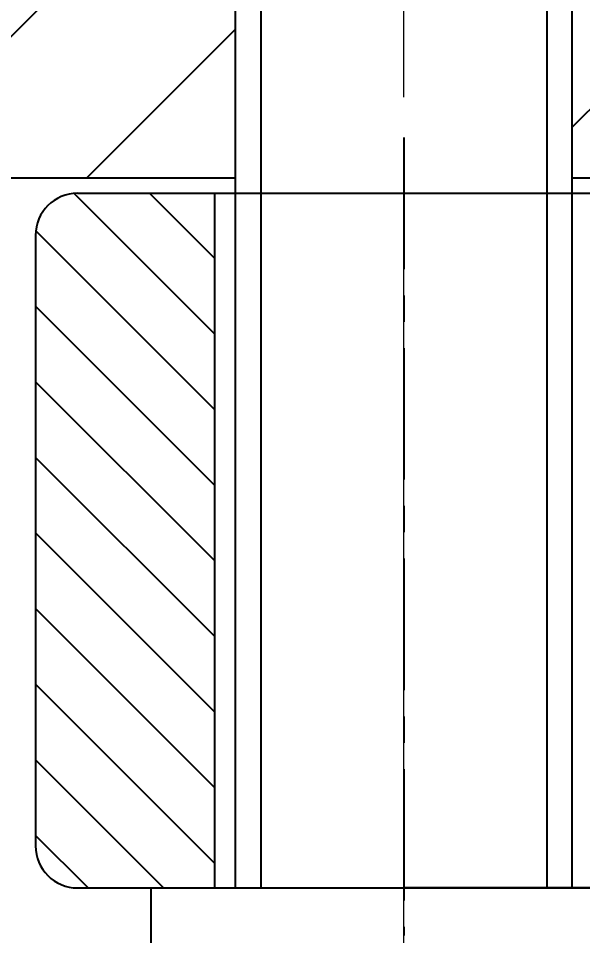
# Model space of a CAD drawing. Header units: inches. Extents: x -375 to 8535, y -477 to 12465.
# Drawn here: x 1565.88 to 1592.7, y 8102.08 to 8145.65 of the extents above; entities that cross this region are included whole.
import ezdxf

# ---------------------------------------------------------------- set-up
doc = ezdxf.new("R2010")
doc.units = ezdxf.units.IN
doc.header["$LTSCALE"] = 5
doc.linetypes.add('CENTER', pattern=[2, 1.25, -0.25, 0.25, -0.25])
doc.linetypes.add('CENTER2', pattern=[28.575, 19.05, -3.175, 3.175, -3.175])
for name, color, linetype in [('1轮廓实线层', 7, 'Continuous'), ('2细线层', 4, 'Continuous'), ('3中心线层', 1, 'CENTER'), ('5剖面线层', 2, 'Continuous')]:
    doc.layers.add(name, color=color, linetype=linetype)
doc.layers.add('图层1', color=1, linetype='CENTER2', lineweight=13)
doc.styles.add('HC_TEXTSTYLE', font='isocp', dxfattribs={"width": 0.667, "bigfont": 'hzfs'})
doc.styles.add('PC_TEXTSTYLE', font='isocp.shx', dxfattribs={"width": 0.8, "bigfont": 'hzfs.shx'})
doc.dimstyles.new('TH_GBDIM', dxfattribs={"dimscale": 15, "dimtxt": 3, "dimasz": 2.5, "dimexe": 1.25, "dimexo": 0, "dimgap": 0.8, "dimtad": 1, "dimdec": 0, "dimzin": 0, "dimdsep": 46, "dimtxsty": 'PC_TEXTSTYLE', "dimcen": 2.5, "dimclrd": 256, "dimclre": 256, "dimclrt": 3, "dimadec": 0, "dimazin": 0, "dimtfac": 0.714286, "dimtdec": 0, "dimtmove": 0, "dimatfit": 3, "dimfxl": 0, "dimtzin": 0, "dimlwd": -1, "dimlwe": -1, "dimarcsym": 0})

# ---------------------------------------------------------------- blocks, each defined once
blk = doc.blocks.new('*D1726')
at = {"layer": '1轮廓实线层', "color": 3}
for p, q in [((1314.198, 8127.39), (1314.198, 8003.718)), ((1824.198, 8127.39), (1824.198, 8003.718)), ((1786.698, 8022.468), (1351.698, 8022.468))]:
    blk.add_line(p, q, dxfattribs=at)
for points in [[(1351.698, 8028.718), (1351.698, 8016.218), (1314.198, 8022.468)], [(1786.698, 8016.218), (1786.698, 8028.718), (1824.198, 8022.468)]]:
    blk.add_solid(points, dxfattribs=at)
at = {"layer": 'Defpoints', "color": 0}
for p in [(1314.198, 8127.39), (1824.198, 8127.39), (1314.198, 8022.468)]:
    blk.add_point(p, dxfattribs=at)
at = {"layer": '1轮廓实线层', "color": 3, "insert": (1431.04, 8056.968), "char_height": 45, "attachment_point": 5, "style": 'PC_TEXTSTYLE'}
blk.add_mtext('510', dxfattribs=at)
blk = doc.blocks.new('55-CD')
at = {"layer": '5剖面线层'}
h = blk.add_hatch(dxfattribs=at)
h.set_pattern_fill('ANSI31', color=256, scale=0.8, angle=90, style=0)
h.paths.add_polyline_path([(-13897.693, 2927.595, 0.414214), (-13899.693, 2925.595), (-13899.693, 2896.595, 0.414214), (-13897.693, 2894.595), (-13891.193, 2894.595), (-13891.193, 2927.595)])
h.paths.add_polyline_path([(-13861.529, 2894.595), (-13859.27, 2894.595), (-13859.27, 2892.318), (-13860.495, 2892.318), (-13860.495, 2890.725), (-13858.237, 2890.725), (-13855.979, 2890.725), (-13855.979, 2893.367), (-13852.672, 2893.367), (-13852.672, 2895.571), (-13855.056, 2895.571), (-13855.056, 2897.098, -1), (-13852.672, 2897.098, -1), (-13855.056, 2897.098), (-13855.056, 2898.625), (-13852.672, 2898.625), (-13852.672, 2899.277), (-13852.672, 2901.438), (-13852.126, 2901.438), (-13852.126, 2903.705), (-13857.919, 2903.705), (-13857.919, 2907.001), (-13857.919, 2911.589), (-13859.316, 2911.589), (-13860.727, 2911.589), (-13860.727, 2914.248), (-13861.824, 2914.248), (-13868.323, 2914.248), (-13871.88, 2914.248), (-13871.88, 2917.579), (-13871.88, 2919.106), (-13871.88, 2920.633), (-13871.88, 2926.323), (-13871.88, 2927.595), (-13873.193, 2927.595), (-13873.193, 2894.595)])
h.paths.add_polyline_path([(-13778.322, 2910.814), (-13778.322, 2908.73), (-13781.797, 2908.73), (-13782.26, 2908.73), (-13782.26, 2907.5), (-13782.26, 2907.001), (-13776.467, 2907.001), (-13776.467, 2911.589), (-13776.467, 2914.248), (-13775.07, 2914.248, -0.414214), (-13773.741, 2912.919, -0.414214), (-13775.07, 2911.589), (-13776.467, 2911.589), (-13776.467, 2907.001), (-13776.467, 2903.705), (-13782.26, 2903.705), (-13782.26, 2901.438), (-13781.714, 2901.438), (-13781.714, 2899.277), (-13781.714, 2898.625), (-13779.33, 2898.625), (-13779.33, 2897.098), (-13779.33, 2895.571), (-13781.714, 2895.571), (-13781.714, 2893.367), (-13778.407, 2893.367), (-13778.407, 2890.725), (-13776.149, 2890.725), (-13773.891, 2890.725), (-13773.891, 2892.318), (-13775.116, 2892.318), (-13775.116, 2894.595), (-13772.857, 2894.595), (-13736.693, 2894.595, 0.414214), (-13734.693, 2896.595), (-13734.693, 2898.986), (-13749.714, 2899.583), (-13749.714, 2900.806), (-13755.352, 2900.806), (-13755.352, 2904.888), (-13772.562, 2904.888), (-13772.562, 2908.143), (-13772.562, 2911.399), (-13772.562, 2914.248), (-13773.659, 2914.248), (-13773.659, 2911.589), (-13775.07, 2911.589, -1), (-13775.07, 2914.248), (-13773.659, 2914.248), (-13772.562, 2914.248), (-13772.562, 2917.396), (-13776.469, 2917.396), (-13778.322, 2916.25)])
h.paths.add_polyline_path([(-13755.352, 2911.399), (-13755.352, 2915.481), (-13749.714, 2915.481), (-13749.714, 2916.704), (-13734.693, 2917.301), (-13734.693, 2925.595, 0.414214), (-13736.693, 2927.595), (-13762.506, 2927.595), (-13762.506, 2926.323), (-13762.506, 2920.633), (-13762.506, 2919.106), (-13762.506, 2917.579), (-13762.506, 2914.248), (-13766.063, 2914.248), (-13766.063, 2911.399)])
h.paths.add_polyline_path([(-13749.714, 2915.481), (-13734.693, 2915.481), (-13734.693, 2917.301), (-13749.714, 2916.704)])
h.paths.add_polyline_path([(-13749.714, 2899.583), (-13734.693, 2898.986), (-13734.693, 2900.806), (-13749.714, 2900.806)])
for p, q in [((-13897.693, 2927.595), (-13871.88, 2927.595)), ((-13891.193, 2927.595), (-13891.193, 2894.595)), ((-13899.693, 2925.595), (-13899.693, 2896.595)), ((-13897.693, 2894.595), (-13859.27, 2894.595))]:
    blk.add_line(p, q)
for centre, start, end in [((-13897.693, 2925.595), 90, 180), ((-13897.693, 2896.595), 180, 270)]:
    blk.add_arc(centre, 2, start, end)
at = {"layer": '3中心线层'}
blk.add_line((-13882.193, 2930.244), (-13882.193, 2892.341), dxfattribs=at)

msp = doc.modelspace()

# ---------------------------------------------------------------- hatches: boundary and pattern name
at = {"layer": '5剖面线层'}
h = msp.add_hatch(dxfattribs=at)
h.set_pattern_fill('ANSI31', color=256, scale=2.5, style=0)
h.set_pattern_definition([(45, (-22.1376, 1186.929), (-5.61266, 5.61266), [])])
h.paths.add_polyline_path([(1571.698, 8270.07), (1566.698, 8270.07), (1566.698, 8264.07), (1571.698, 8264.07)])
h.paths.add_polyline_path([(1566.698, 8218.07), (1571.698, 8218.07), (1571.698, 8226.07), (1566.698, 8226.07)])
h.paths.add_polyline_path([(1726.698, 8226.07), (1726.698, 8218.07), (1731.698, 8218.07), (1731.698, 8226.07)])
edge = h.paths.add_edge_path()
edge.add_line((1726.698, 8264.07), (1731.698, 8264.07))
edge.add_line((1731.698, 8264.07), (1731.698, 8270.07))
edge.add_line((1731.698, 8270.07), (1726.698, 8270.07))
edge.add_line((1726.698, 8270.07), (1726.698, 8264.07))
edge.add_spline(control_points=[(1726.698, 8264.07), (1726.698, 8264.07), (1726.698, 8264.07), (1726.698, 8264.07)], knot_values=[0.999752, 0.999752, 0.999752, 0.999752, 1, 1, 1, 1], degree=3, periodic=0)
h.paths.add_polyline_path([(1604.198, 8349.433), (1694.198, 8349.433), (1694.198, 8277.433), (1604.198, 8277.433)], flags=24)
h.paths.add_polyline_path([(1611.888, 8076.831), (1611.898, 8076.831), (1611.898, 8076.829), (1611.888, 8076.829)], flags=24)
h.paths.add_polyline_path([(1615.766, 8117.878), (1615.766, 8117.867), (1615.765, 8117.867), (1615.765, 8117.878)], flags=24)
h.paths.add_polyline_path([(1686.499, 8076.831), (1686.51, 8076.831), (1686.51, 8076.829), (1686.499, 8076.829)], flags=24)
h.paths.add_polyline_path([(1682.632, 8117.878), (1682.632, 8117.867), (1682.63, 8117.867), (1682.63, 8117.878)], flags=24)
h.paths.add_polyline_path([(1496.698, 8186.07), (1496.698, 8186.08), (1496.7, 8186.08), (1496.7, 8186.07)], flags=24)
h.paths.add_polyline_path([(1712.198, 8108.07), (1712.198, 8108.08), (1712.2, 8108.08), (1712.2, 8108.07)], flags=24)
h.paths.add_polyline_path([(1584.197, 8104.342), (1584.197, 8104.352), (1584.199, 8104.352), (1584.199, 8104.342)], flags=24)
h.paths.add_polyline_path([(1400.478, 8172.019), (1464.58, 8172.019), (1464.58, 8100.019), (1400.478, 8100.019)], flags=24)
h.paths.add_polyline_path([(1776.318, 8405.718), (1872.078, 8405.718), (1872.078, 8333.718), (1776.318, 8333.718)], flags=24)
h = msp.add_hatch(dxfattribs=at)
h.set_pattern_fill('ANSI31', color=256, scale=2.3, style=0)
h.set_pattern_definition([(45, (-22.1376, 1186.929), (-5.163647, 5.163647), [])])
h.paths.add_polyline_path([(1474.198, 8138.07), (1479.198, 8138.07), (1499.198, 8138.07), (1519.198, 8138.07), (1544.198, 8138.07), (1544.198, 8152.07), (1545.198, 8152.07), (1547.198, 8152.07), (1547.198, 8165.07), (1539.198, 8165.07), (1539.198, 8168.07), (1509.698, 8168.07), (1496.698, 8168.07), (1483.698, 8168.07), (1474.198, 8168.07)])
h.paths.add_polyline_path([(1576.198, 8138.07), (1576.198, 8158.142), (1576.198, 8165.07), (1561.198, 8165.07), (1561.198, 8152.07), (1563.198, 8152.07), (1564.198, 8152.07), (1564.198, 8138.07)])
h.paths.add_polyline_path([(1592.198, 8158.142), (1592.198, 8138.07), (1594.511, 8138.07), (1609.198, 8138.07), (1609.198, 8165.07), (1606.198, 8165.07), (1606.198, 8161.07), (1603.098, 8161.07), (1599.998, 8161.07), (1599.998, 8165.07), (1592.198, 8165.07)])
h.paths.add_polyline_path([(1734.198, 8152.07), (1735.198, 8152.07), (1737.198, 8152.07), (1737.198, 8165.07), (1698.398, 8165.07), (1698.398, 8161.07), (1695.298, 8161.07), (1692.198, 8161.07), (1692.198, 8165.07), (1689.198, 8165.07), (1689.198, 8138.07), (1703.885, 8138.07), (1734.198, 8138.07)])
h.paths.add_polyline_path([(1786.198, 8154.07), (1787.198, 8154.07), (1790.198, 8154.07), (1790.198, 8168.07), (1759.198, 8168.07), (1759.198, 8165.07), (1751.198, 8165.07), (1751.198, 8152.07), (1753.198, 8152.07), (1754.198, 8152.07), (1754.198, 8138.07), (1786.198, 8138.07)])
h.paths.add_polyline_path([(1824.198, 8168.07), (1808.198, 8168.07), (1808.198, 8154.07), (1811.198, 8154.07), (1812.198, 8154.07), (1812.198, 8138.07), (1824.198, 8138.07)])

# ---------------------------------------------------------------- linework, layer by layer
for p, q in [((1474.198, 8138.07), (1576.198, 8138.07)), ((1592.198, 8138.07), (1609.198, 8138.07))]:
    msp.add_line(p, q)
at = {"layer": '1轮廓实线层'}
for points in [[(1576.198, 8104.342), (1576.198, 8158.142), (1577.398, 8159.342), (1584.198, 8159.342)], [(1592.198, 8104.342), (1592.198, 8158.142), (1590.998, 8159.342), (1584.198, 8159.342)], [(1572.198, 8088.942), (1572.198, 8104.342), (1584.198, 8104.342)], [(1596.198, 8088.942), (1596.198, 8104.342), (1584.198, 8104.342)]]:
    msp.add_lwpolyline(points, dxfattribs=at)
at = {"layer": '2细线层'}
for p, q in [((1577.398, 8159.342), (1577.398, 8104.342)), ((1590.998, 8159.342), (1590.998, 8104.342))]:
    msp.add_line(p, q, dxfattribs=at)
at = {"layer": '图层1', "ltscale": 0.5}
msp.add_line((1584.198, 8086.342), (1584.198, 8167.962), dxfattribs=at)

# ---------------------------------------------------------------- block references
at = {"layer": '1轮廓实线层', "ltscale": 0.5}
msp.add_blockref('55-CD', (15466.391, 5209.747), dxfattribs=at)

# ---------------------------------------------------------------- texts
at = {"style": 'HC_TEXTSTYLE'}
msp.add_text('HC_SUPERPART', height=0.001, rotation=90, dxfattribs=at).set_placement((1584.198, 8104.342))

# ---------------------------------------------------------------- dimensions: what is measured, and where the dimension line sits
at = {"layer": '1轮廓实线层'}
dim = msp.add_linear_dim(base=(1314.198, 8022.468), p1=(1824.198, 8127.39), p2=(1314.198, 8127.39), text='510', dimstyle='TH_GBDIM', override={"dimclrd": 3, "dimclre": 3}, dxfattribs=at)
dim.commit()
dim.dimension.update_dxf_attribs({"geometry": '*D1726', "text_midpoint": (1431.04, 8022.468), "dimtype": 160})

doc.saveas('drawing.dxf')
